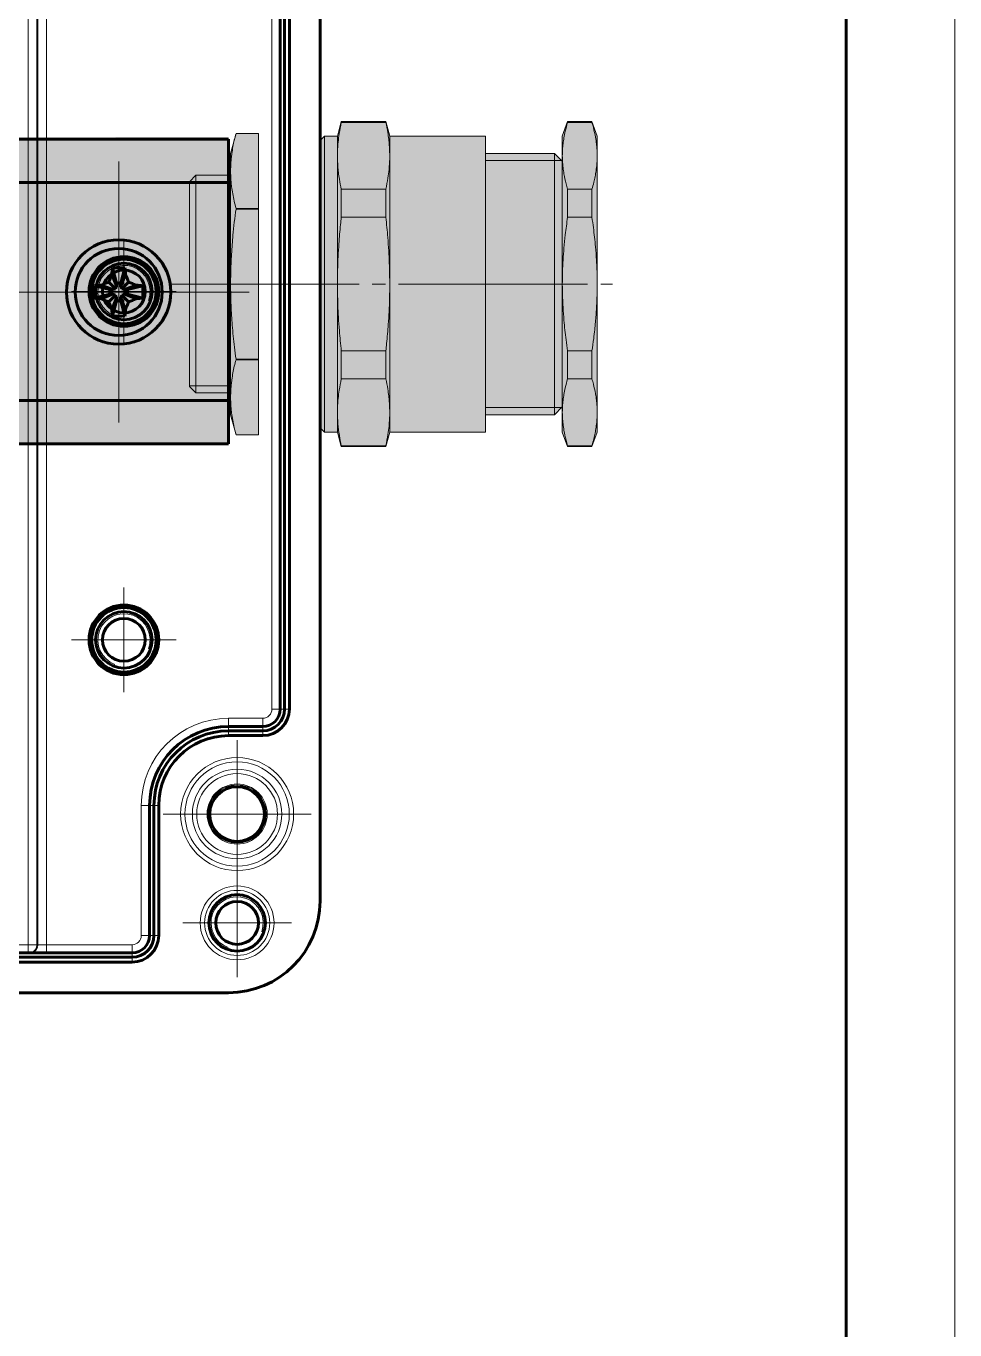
# Model space of a CAD drawing. Header units: millimetres. Extents: x -121 to 299, y -106 to 191.
# Drawn here: x 256.1 to 298.7, y -5.3 to 54.6 of the extents above; entities that cross this region are included whole.
import ezdxf
from ezdxf.enums import TextEntityAlignment as Align

# ---------------------------------------------------------------- set-up
doc = ezdxf.new("R2010")
doc.units = ezdxf.units.MM
for name, pattern in [('K5LT_AXLED', [26.227272, 21.727272, -1.5, 1.5, -1.5]), ('K5LT_BASIC', [0]), ('K5LT_THIN', [0])]:
    doc.linetypes.add(name, pattern=pattern)
for name, color, linetype in [('BORDER_TEXT', 7, 'Continuous'), ('TEXT', 4, 'Continuous'), ('TEXT_TRANSLATION_EN', 51, 'Continuous'), ('TITLE_TEXT', 7, 'Continuous'), ('Системный слой', 7, 'Continuous')]:
    doc.layers.add(name, color=color, linetype=linetype)
doc.styles.add('EUR_STD', font='ARIALN.TTF')
doc.styles.get("Standard").update_dxf_attribs({"font": 'arial.ttf'})

# ---------------------------------------------------------------- blocks, each defined once
blk = doc.blocks.new('VP.161610_withoutcapside')
at = {"layer": 'Системный слой', "color": 7, "linetype": 'K5LT_THIN', "lineweight": 18}
for p, q in [((47, 75), (47, -75)), ((48, 75), (48, -75)), ((48.13, 75), (48.13, -75)), ((49.13, 75), (49.13, -75)), ((75, 47.95), (75, -47.95)), ((76.95, -47.95), (76.95, 47.95)), ((73.95, -49), (70, -49)), ((70, -49.95), (70, -49)), ((73.95, -49.95), (73.95, -49)), ((75.95, -47.95), (75, -47.95)), ((75.95, -47.95), (76.45, -47.95)), ((76.95, -47.95), (76.45, -47.95)), ((77, -47.95), (76.95, -47.95)), ((70, -49.95), (70, -50.45)), ((70, -50.95), (70, -50.45)), ((73.95, -49.95), (73.95, -50.45)), ((73.95, -50.95), (73.95, -50.45)), ((70, -51), (70, -50.95)), ((70, -50.95), (73.95, -50.95)), ((73.95, -51), (73.95, -50.95)), ((60, -59), (60, -73.95)), ((60.95, -59), (60, -59)), ((60.95, -59), (61.45, -59)), ((61.95, -59), (61.45, -59)), ((62, -59), (61.95, -59)), ((61.95, -73.95), (61.95, -59)), ((60.95, -73.95), (60, -73.95)), ((60.95, -73.95), (61.45, -73.95)), ((61.95, -73.95), (61.45, -73.95)), ((62, -73.95), (61.95, -73.95)), ((-47, -75), (47, -75)), ((48, -75), (47, -75)), ((47, -75.95), (47, -75)), ((48.13, -75), (48, -75)), ((49.13, -75), (48.13, -75)), ((58.95, -75), (49.13, -75)), ((49.13, -75.95), (49.13, -75)), ((58.95, -75.95), (58.95, -75)), ((58.95, -75.95), (58.95, -76.45)), ((-58.95, -76.95), (58.95, -76.95)), ((58.95, -76.95), (58.95, -76.45)), ((58.95, -77), (58.95, -76.95))]:
    blk.add_line(p, q, dxfattribs=at)
at = {"layer": 'Системный слой', "color": 150, "linetype": 'K5LT_BASIC', "lineweight": 60, "true_color": 0x0080ff}
for p, q in [((80.52, 70), (80.52, -70)), ((75.95, 47.95), (75.95, -47.95)), ((76.45, 47.95), (76.45, -47.95)), ((77, 47.95), (77, -47.95)), ((73.95, -49.95), (70, -49.95)), ((73.95, -50.45), (70, -50.45)), ((73.95, -51), (70, -51)), ((60.95, -59), (60.95, -73.95)), ((61.45, -59), (61.45, -73.95)), ((62, -59), (62, -73.95)), ((58.95, -75.95), (-58.95, -75.95)), ((58.95, -76.45), (-58.95, -76.45)), ((58.95, -77), (-58.95, -77)), ((70, -80.52), (-70, -80.52))]:
    blk.add_line(p, q, dxfattribs=at)
at = {"layer": 'Системный слой', "color": 30, "linetype": 'K5LT_AXLED', "lineweight": 18, "true_color": 0xff8000}
for p, q in [((58, 0), (58, 6)), ((58, 0), (52, 0)), ((58, 0), (64, 0)), ((58, 0), (58, -6)), ((58, -40), (58, -34)), ((58, -40), (52, -40)), ((58, -40), (64, -40)), ((58, -40), (58, -46)), ((71, -60), (71, -51.51)), ((71, -60), (62.51, -60)), ((71, -60), (79.49, -60)), ((71, -60), (71, -68.49)), ((71, -72.5), (71, -66.26)), ((71, -72.5), (64.76, -72.5)), ((71, -72.5), (77.24, -72.5)), ((71, -72.5), (71, -78.74))]:
    blk.add_line(p, q, dxfattribs=at)
at = {"layer": 'Системный слой', "color": 150, "linetype": 'K5LT_BASIC', "lineweight": 60, "true_color": 0x0080ff}
for centre, radius in [((58, 0), 4), ((58, 0), 3.9), ((58, 0), 3.7), ((58, 0), 3.25), ((58, 0), 2.46), ((58, -40), 4), ((58, -40), 3.9), ((58, -40), 3.7), ((58, -40), 3.25), ((58, -40), 2.46), ((71, -72.5), 3.25), ((71, -72.5), 2.46)]:
    blk.add_circle(centre, radius, dxfattribs=at)
at = {"layer": 'Системный слой', "color": 7, "linetype": 'K5LT_THIN', "lineweight": 18}
for centre, radius in [((71, -60), 6.49), ((71, -60), 5.99), ((71, -60), 5.14), ((71, -60), 4.64), ((71, -60), 3.45), ((71, -60), 3.35), ((71, -72.5), 4.24), ((71, -72.5), 3.74)]:
    blk.add_circle(centre, radius, dxfattribs=at)
for centre, radius, start, end in [((58, 0), 3, 340, 250), ((58, -40), 3, 340, 250), ((70, -59), 10, 90, 180), ((73.95, -47.95), 3, 270, 0), ((73.95, -47.95), 1.05, 270, 0), ((70, -59), 8.05, 90, 180), ((71, -72.5), 3, 340, 250), ((58.95, -73.95), 3, 270, 0), ((58.95, -73.95), 1.05, 270, 0)]:
    blk.add_arc(centre, radius, start, end, dxfattribs=at)
at = {"layer": 'Системный слой', "color": 150, "linetype": 'K5LT_BASIC', "lineweight": 60, "true_color": 0x0080ff}
for centre, radius, start, end in [((73.95, -47.95), 3.05, 270, 0), ((73.95, -47.95), 2.5, 270, 0), ((73.95, -47.95), 2, 270, 0), ((70, -59), 9.05, 90, 180), ((70, -59), 8.55, 90, 180), ((70, -59), 8, 90, 180), ((71, -60), 3.14, 0, 270), ((71, -60), 3.14, 270, 0), ((70, -70), 10.52, 270, 0), ((58.95, -73.95), 3.05, 270, 0), ((58.95, -73.95), 2, 270, 0), ((58.95, -73.95), 2.5, 270, 0)]:
    blk.add_arc(centre, radius, start, end, dxfattribs=at)
at = {"layer": 'Системный слой', "color": 7, "linetype": 'K5LT_THIN', "lineweight": 18}
for centre in [(47, -75), (47.13, -75)]:
    blk.add_ellipse(centre, major_axis=(0, -1), ratio=0.999657, start_param=0.302527, end_param=1.570796, dxfattribs=at)
blk = doc.blocks.new('DIN_VP.161610')
at = {"layer": 'Системный слой', "true_color": 0xffffff}
h = blk.add_hatch(color=7, dxfattribs=at)
h.paths.add_polyline_path([(70.01, 17.74), (-69.99, 17.5), (-69.99, 12.5), (70.01, 12.74)])
h.paths.add_polyline_path([(70.01, 12.5), (-69.99, 12.5), (-69.99, -12.5), (70.01, -12.5)])
h.paths.add_polyline_path([(70.01, -12.61), (-69.99, -12.5), (-69.99, -17.5), (70.01, -17.61)])
h = blk.add_hatch(color=7, dxfattribs=at)
h.paths.add_polyline_path([(-59.45, 2.02), (-59.38, 2.76), (-57.96, 2.76), (-57.88, 2.02), (-57.55, 1.12), (-56.65, 0.78), (-55.91, 0.71), (-55.91, -0.71), (-56.65, -0.78), (-57.55, -1.12), (-57.88, -2.02), (-57.96, -2.76), (-59.38, -2.76), (-59.45, -2.02), (-59.78, -1.12), (-60.68, -0.78), (-61.43, -0.71), (-61.46, 0), (-61.43, 0.71), (-60.68, 0.78), (-59.78, 1.12)])
h.paths.add_polyline_path([(-58.67, -6), (-55.7, -5.21), (-53.51, -3.06), (-52.67, -0.1), (-53.4, 2.88), (-55.52, 5.11), (-58.46, 6), (-61.46, 5.31), (-63.72, 3.24), (-64.66, 0.31), (-64.03, -2.7), (-61.99, -5), (-59.08, -5.99)])
h.paths.add_polyline_path([(-59.02, 0.35), (-59.34, 0.26), (-59.68, 0.26), (-59.68, -0.26), (-59.34, -0.26), (-59.02, -0.35), (-58.93, -0.67), (-58.93, -1.02), (-58.41, -1.02), (-58.41, -0.67), (-58.31, -0.35), (-57.99, -0.26), (-57.65, -0.26), (-57.65, 0.26), (-57.99, 0.26), (-58.31, 0.35), (-58.41, 0.67), (-58.41, 1.02), (-58.93, 1.02), (-58.93, 0.67)])
h.paths.add_polyline_path([(-58.93, 0.67), (-59.45, 2.02), (-59.78, 1.12), (-59.02, 0.35)])
h.paths.add_polyline_path([(-58.93, 1.02), (-59.38, 2.76), (-59.45, 2.02), (-58.93, 0.67)])
h.paths.add_polyline_path([(-59.38, 2.76), (-58.93, 1.02), (-58.41, 1.02), (-57.96, 2.76)])
h.paths.add_polyline_path([(-57.96, 2.76), (-58.41, 1.02), (-58.41, 0.67), (-57.88, 2.02)])
h.paths.add_polyline_path([(-57.88, 2.02), (-58.41, 0.67), (-58.31, 0.35), (-57.55, 1.12)])
h.paths.add_polyline_path([(-57.99, 0.26), (-56.65, 0.78), (-57.55, 1.12), (-58.31, 0.35)])
h.paths.add_polyline_path([(-56.65, 0.78), (-57.99, 0.26), (-57.65, 0.26), (-55.91, 0.71)])
h.paths.add_polyline_path([(-55.91, 0.71), (-57.65, 0.26), (-57.65, -0.26), (-55.91, -0.71)])
h.paths.add_polyline_path([(-55.91, -0.71), (-57.65, -0.26), (-57.99, -0.26), (-56.65, -0.78)])
h.paths.add_polyline_path([(-56.65, -0.78), (-57.99, -0.26), (-58.31, -0.35), (-57.55, -1.12)])
h.paths.add_polyline_path([(-57.55, -1.12), (-58.31, -0.35), (-58.41, -0.67), (-57.88, -2.02)])
h.paths.add_polyline_path([(-57.88, -2.02), (-58.41, -0.67), (-58.41, -1.02), (-57.96, -2.76)])
h.paths.add_polyline_path([(-57.96, -2.76), (-58.41, -1.02), (-58.93, -1.02), (-59.38, -2.76)])
h.paths.add_polyline_path([(-58.93, -0.67), (-59.45, -2.02), (-59.38, -2.76), (-58.93, -1.02)])
h.paths.add_polyline_path([(-59.78, -1.12), (-59.45, -2.02), (-58.93, -0.67), (-59.02, -0.35)])
h.paths.add_polyline_path([(-59.78, -1.12), (-59.02, -0.35), (-59.34, -0.26), (-60.68, -0.78)])
h.paths.add_polyline_path([(-60.68, -0.78), (-59.34, -0.26), (-59.68, -0.26), (-61.43, -0.71)])
h.paths.add_polyline_path([(-61.43, -0.71), (-59.68, -0.26), (-59.68, 0.26), (-61.43, 0.71), (-61.46, 0)])
h.paths.add_polyline_path([(-61.43, 0.71), (-59.68, 0.26), (-59.34, 0.26), (-60.68, 0.78)])
h.paths.add_polyline_path([(-60.68, 0.78), (-59.34, 0.26), (-59.02, 0.35), (-59.78, 1.12)])
h = blk.add_hatch(color=7, dxfattribs=at)
h.paths.add_polyline_path([(56.62, 1.96), (56.69, 2.7), (58.11, 2.7), (58.18, 1.96), (58.51, 1.06), (59.42, 0.73), (60.16, 0.65), (60.16, -0.77), (59.42, -0.84), (58.51, -1.17), (58.18, -2.07), (58.11, -2.81), (56.69, -2.81), (56.62, -2.07), (56.28, -1.17), (55.38, -0.84), (54.64, -0.77), (54.61, -0.06), (54.64, 0.65), (55.38, 0.73), (56.28, 1.06)])
h.paths.add_polyline_path([(57.4, -6.06), (60.37, -5.27), (62.56, -3.12), (63.4, -0.16), (62.66, 2.82), (60.55, 5.05), (57.61, 5.94), (54.61, 5.26), (52.35, 3.18), (51.41, 0.25), (52.04, -2.75), (54.08, -5.05), (56.99, -6.04)])
h.paths.add_polyline_path([(57.05, 0.3), (56.72, 0.21), (56.38, 0.21), (56.38, -0.32), (56.72, -0.32), (57.05, -0.41), (57.14, -0.73), (57.14, -1.07), (57.66, -1.07), (57.66, -0.73), (57.75, -0.41), (58.07, -0.32), (58.42, -0.32), (58.42, 0.21), (58.07, 0.21), (57.75, 0.3), (57.66, 0.62), (57.66, 0.96), (57.14, 0.96), (57.14, 0.62)])
h.paths.add_polyline_path([(57.14, 0.62), (56.62, 1.96), (56.28, 1.06), (57.05, 0.3)])
h.paths.add_polyline_path([(57.14, 0.96), (56.69, 2.7), (56.62, 1.96), (57.14, 0.62)])
h.paths.add_polyline_path([(56.69, 2.7), (57.14, 0.96), (57.66, 0.96), (58.11, 2.7)])
h.paths.add_polyline_path([(58.11, 2.7), (57.66, 0.96), (57.66, 0.62), (58.18, 1.96)])
h.paths.add_polyline_path([(58.18, 1.96), (57.66, 0.62), (57.75, 0.3), (58.51, 1.06)])
h.paths.add_polyline_path([(58.07, 0.21), (59.42, 0.73), (58.51, 1.06), (57.75, 0.3)])
h.paths.add_polyline_path([(59.42, 0.73), (58.07, 0.21), (58.42, 0.21), (60.16, 0.65)])
h.paths.add_polyline_path([(60.16, 0.65), (58.42, 0.21), (58.42, -0.32), (60.16, -0.77)])
h.paths.add_polyline_path([(60.16, -0.77), (58.42, -0.32), (58.07, -0.32), (59.42, -0.84)])
h.paths.add_polyline_path([(59.42, -0.84), (58.07, -0.32), (57.75, -0.41), (58.51, -1.17)])
h.paths.add_polyline_path([(58.51, -1.17), (57.75, -0.41), (57.66, -0.73), (58.18, -2.07)])
h.paths.add_polyline_path([(58.18, -2.07), (57.66, -0.73), (57.66, -1.07), (58.11, -2.81)])
h.paths.add_polyline_path([(58.11, -2.81), (57.66, -1.07), (57.14, -1.07), (56.69, -2.81)])
h.paths.add_polyline_path([(57.14, -0.73), (56.62, -2.07), (56.69, -2.81), (57.14, -1.07)])
h.paths.add_polyline_path([(56.28, -1.17), (56.62, -2.07), (57.14, -0.73), (57.05, -0.41)])
h.paths.add_polyline_path([(56.28, -1.17), (57.05, -0.41), (56.72, -0.32), (55.38, -0.84)])
h.paths.add_polyline_path([(55.38, -0.84), (56.72, -0.32), (56.38, -0.32), (54.64, -0.77)])
h.paths.add_polyline_path([(54.64, -0.77), (56.38, -0.32), (56.38, 0.21), (54.64, 0.65), (54.61, -0.06)])
h.paths.add_polyline_path([(54.64, 0.65), (56.38, 0.21), (56.72, 0.21), (55.38, 0.73)])
h.paths.add_polyline_path([(55.38, 0.73), (56.72, 0.21), (57.05, 0.3), (56.28, 1.06)])
at = {"layer": 'Системный слой', "color": 150, "linetype": 'K5LT_BASIC', "lineweight": 60, "true_color": 0x0080ff}
for p, q in [((-70, 17.5), (-70, -17.5)), ((70, 17.5), (-70, 17.5)), ((70, 17.5), (70, -17.5)), ((30, 12.5), (-70, 12.5)), ((70, 12.5), (-70, 12.5)), ((-59.45, 2.02), (-58.93, 0.67)), ((-59.38, 2.76), (-58.93, 1.02)), ((-57.96, 2.76), (-58.41, 1.02)), ((-57.88, 2.02), (-58.41, 0.67)), ((56.62, 1.96), (57.14, 0.62)), ((56.69, 2.7), (57.14, 0.96)), ((58.11, 2.7), (57.66, 0.96)), ((58.18, 1.96), (57.66, 0.62)), ((-61.43, 0.71), (-59.68, 0.26)), ((-60.68, 0.78), (-59.34, 0.26)), ((-59.78, 1.12), (-59.02, 0.35)), ((-59.68, 0.26), (-59.68, -0.26)), ((-59.34, 0.26), (-59.68, 0.26)), ((-59.02, 0.35), (-59.34, 0.26)), ((-58.93, 0.67), (-59.02, 0.35)), ((-58.41, 1.02), (-58.93, 1.02)), ((-58.93, 1.02), (-58.93, 0.67)), ((-58.41, 0.67), (-58.41, 1.02)), ((-58.31, 0.35), (-58.41, 0.67)), ((-57.55, 1.12), (-58.31, 0.35)), ((-57.99, 0.26), (-58.31, 0.35)), ((-56.65, 0.78), (-57.99, 0.26)), ((-57.65, 0.26), (-57.99, 0.26)), ((-55.91, 0.71), (-57.65, 0.26)), ((-57.65, -0.26), (-57.65, 0.26)), ((54.64, 0.65), (56.38, 0.21)), ((55.38, 0.73), (56.72, 0.21)), ((56.28, 1.06), (57.05, 0.3)), ((56.38, 0.21), (56.38, -0.32)), ((56.72, 0.21), (56.38, 0.21)), ((57.05, 0.3), (56.72, 0.21)), ((57.14, 0.62), (57.05, 0.3)), ((57.66, 0.96), (57.14, 0.96)), ((57.14, 0.96), (57.14, 0.62)), ((57.66, 0.62), (57.66, 0.96)), ((57.75, 0.3), (57.66, 0.62)), ((58.51, 1.06), (57.75, 0.3)), ((58.07, 0.21), (57.75, 0.3)), ((59.42, 0.73), (58.07, 0.21)), ((58.42, 0.21), (58.07, 0.21)), ((60.16, 0.65), (58.42, 0.21)), ((58.42, -0.32), (58.42, 0.21)), ((-61.43, -0.71), (-59.68, -0.26)), ((-60.68, -0.78), (-59.34, -0.26)), ((-59.78, -1.12), (-59.02, -0.35)), ((-59.68, -0.26), (-59.34, -0.26)), ((-59.45, -2.02), (-58.93, -0.67)), ((-59.38, -2.76), (-58.93, -1.02)), ((-59.34, -0.26), (-59.02, -0.35)), ((-59.02, -0.35), (-58.93, -0.67)), ((-58.93, -0.67), (-58.93, -1.02)), ((-58.93, -1.02), (-58.41, -1.02)), ((-58.41, -0.67), (-58.31, -0.35)), ((-58.41, -1.02), (-58.41, -0.67)), ((-57.88, -2.02), (-58.41, -0.67)), ((-57.96, -2.76), (-58.41, -1.02)), ((-58.31, -0.35), (-57.99, -0.26)), ((-57.55, -1.12), (-58.31, -0.35)), ((-57.99, -0.26), (-57.65, -0.26)), ((-56.65, -0.78), (-57.99, -0.26)), ((-55.91, -0.71), (-57.65, -0.26)), ((54.64, -0.77), (56.38, -0.32)), ((55.38, -0.84), (56.72, -0.32)), ((56.28, -1.17), (57.05, -0.41)), ((56.38, -0.32), (56.72, -0.32)), ((56.62, -2.07), (57.14, -0.73)), ((56.69, -2.81), (57.14, -1.07)), ((56.72, -0.32), (57.05, -0.41)), ((57.05, -0.41), (57.14, -0.73)), ((57.14, -0.73), (57.14, -1.07)), ((57.14, -1.07), (57.66, -1.07)), ((57.66, -0.73), (57.75, -0.41)), ((57.66, -1.07), (57.66, -0.73)), ((58.18, -2.07), (57.66, -0.73)), ((58.11, -2.81), (57.66, -1.07)), ((57.75, -0.41), (58.07, -0.32)), ((58.51, -1.17), (57.75, -0.41)), ((58.07, -0.32), (58.42, -0.32)), ((59.42, -0.84), (58.07, -0.32)), ((60.16, -0.77), (58.42, -0.32)), ((30, -12.5), (-70, -12.5)), ((70, -12.5), (-70, -12.5)), ((30, -17.5), (-70, -17.5)), ((70, -17.5), (-70, -17.5))]:
    blk.add_line(p, q, dxfattribs=at)
at = {"layer": 'Системный слой', "color": 30, "linetype": 'K5LT_AXLED', "lineweight": 18, "true_color": 0xff8000}
for p, q in [((-58.67, 0), (-58.67, 15)), ((57.4, -0.06), (57.4, 14.94)), ((-58.67, 0), (-73.67, 0)), ((-58.67, 0), (-43.67, 0)), ((-58.67, 0), (-58.67, -15)), ((57.4, -0.06), (42.4, -0.06)), ((57.4, -0.06), (72.4, -0.06)), ((57.4, -0.06), (57.4, -15.06))]:
    blk.add_line(p, q, dxfattribs=at)
at = {"layer": 'Системный слой', "color": 150, "linetype": 'K5LT_BASIC', "lineweight": 60, "true_color": 0x0080ff}
for centre, radius in [((-58.67, 0), 6), ((-58.67, 0), 5), ((57.4, -0.06), 6), ((57.4, -0.06), 5)]:
    blk.add_circle(centre, radius, dxfattribs=at)
for centre, major_axis, ratio, start_param, end_param in [((-58.47, -0.06), (-1.43, -5.04), 0.306406, 4.376237, 4.564959), ((-58.53, 0), (0, -5.24), 0.190027, 4.157813, 4.31707), ((-58.67, -0.34), (-5.22, 0), 0.599811, 4.575584, 4.849194), ((-58.8, 0), (0, 5.24), 0.190027, -1.175477, -1.01622), ((-58.87, -0.06), (-1.43, 5.04), 0.306406, -1.423366, -1.234644), ((57.6, -0.11), (-1.43, -5.04), 0.306406, 4.376237, 4.564959), ((57.53, -0.06), (0, -5.24), 0.190027, 4.157813, 4.31707), ((57.4, -0.4), (-5.22, 0), 0.599811, 4.575584, 4.849194), ((57.27, -0.06), (0, 5.24), 0.190027, -1.175477, -1.01622), ((57.2, -0.11), (-1.43, 5.04), 0.306406, -1.423366, -1.234644), ((-58.32, 0), (0, -5.22), 0.599811, 4.575584, 4.712389), ((-58.32, 0), (0, -5.22), 0.599811, 4.712389, 4.849194), ((-58.67, -0.13), (-5.24, 0), 0.190027, -1.175477, -1.01622), ((-58.61, -0.2), (-5.04, -1.43), 0.306406, -1.423366, -1.234644), ((-58.73, -0.2), (-5.04, 1.43), 0.306406, 4.376237, 4.564959), ((-58.67, -0.13), (-5.24, 0), 0.190027, 4.157813, 4.31707), ((-59.01, 0), (0, 5.22), 0.599811, 4.575584, 4.849194), ((57.74, -0.06), (0, -5.22), 0.599811, 4.575584, 4.712389), ((57.4, -0.19), (-5.24, 0), 0.190027, -1.175477, -1.01622), ((57.46, -0.26), (-5.04, -1.43), 0.306406, -1.423366, -1.234644), ((57.34, -0.26), (-5.04, 1.43), 0.306406, 4.376237, 4.564959), ((57.4, -0.19), (-5.24, 0), 0.190027, 4.157813, 4.31707), ((57.05, -0.06), (0, 5.22), 0.599811, 4.575584, 4.849194), ((-58.67, 0.13), (5.24, 0), 0.190027, 4.157813, 4.31707), ((-58.61, 0.2), (5.04, -1.43), 0.306406, 4.376237, 4.564959), ((-58.47, 0.06), (1.43, -5.04), 0.306406, -1.423366, -1.234644), ((-58.87, 0.06), (1.43, 5.04), 0.306406, 4.376237, 4.564959), ((-58.73, 0.2), (5.04, 1.43), 0.306406, -1.423366, -1.234644), ((-58.67, 0.13), (5.24, 0), 0.190027, -1.175477, -1.01622), ((57.74, -0.06), (0, -5.22), 0.599811, 4.712389, 4.849194), ((57.4, 0.08), (5.24, 0), 0.190027, 4.157813, 4.31707), ((57.46, 0.14), (5.04, -1.43), 0.306406, 4.376237, 4.564959), ((57.6, 0), (1.43, -5.04), 0.306406, -1.423366, -1.234644), ((57.2, 0), (1.43, 5.04), 0.306406, 4.376237, 4.564959), ((57.34, 0.14), (5.04, 1.43), 0.306406, -1.423366, -1.234644), ((57.4, 0.08), (5.24, 0), 0.190027, -1.175477, -1.01622), ((-58.53, 0), (0, -5.24), 0.190027, -1.175477, -1.01622), ((-58.67, 0.34), (5.22, 0), 0.599811, 4.575584, 4.849194), ((-58.8, 0), (0, 5.24), 0.190027, 4.157813, 4.31707), ((57.53, -0.06), (0, -5.24), 0.190027, -1.175477, -1.01622), ((57.4, 0.29), (5.22, 0), 0.599811, 4.575584, 4.849194), ((57.27, -0.06), (0, 5.24), 0.190027, 4.157813, 4.31707)]:
    blk.add_ellipse(centre, major_axis=major_axis, ratio=ratio, start_param=start_param, end_param=end_param, dxfattribs=at)
blk = doc.blocks.new('VZ-N25_withcap')
at = {"true_color": 0xffffff}
for points in [[(17.3, 9.65), (15, 10.27), (12.5, 10.27), (12.5, 14.25), (11.75, 15), (-11.75, 15), (-12.5, 14.25), (-12.5, 10.26), (-15, 10.27), (-17.3, 9.65), (-17.3, 7.07), (17.3, 7.07)], [(17, -19), (17, -8), (18.65, -7.56), (18.65, -2.44), (17, -2), (17, -0.5), (16.5, 0), (-16.5, 0), (-17, -0.5), (-17, -2), (-18.65, -2.44), (-18.65, -7.56), (-17, -8), (-17, -19), (-15, -19), (-15, -26.93), (-14.1, -27.83), (-17, -27.83), (-18.65, -28.43), (-18.65, -31.23), (-17, -31.83), (17, -31.83), (18.65, -31.23), (18.65, -28.43), (17, -27.83), (14.1, -27.83), (15, -26.93), (15, -19)]]:
    blk.add_hatch(color=7, dxfattribs=at).paths.add_polyline_path(points)
at = {"color": 30, "linetype": 'K5LT_AXLED', "lineweight": 0, "true_color": 0xff8000}
blk.add_line((0, 17.23), (0, -33.6), dxfattribs=at)
at = {"color": 150, "linetype": 'K5LT_BASIC', "lineweight": 0, "true_color": 0x0080ff}
for p, q in [((-12.5, 14.25), (-11.75, 15)), ((11.75, 15), (-11.75, 15)), ((12.5, 14.25), (11.75, 15)), ((12.5, 14.25), (-12.5, 14.25)), ((-12.5, 10.26), (-12.5, 14.25)), ((12.5, 10.26), (12.5, 14.25)), ((-17.3, 9.65), (-15, 10.27)), ((-17.3, 7.07), (-17.3, 9.65)), ((-17.3, 7.07), (-17.3, 9.65)), ((-15, 10.27), (-12.99, 10.27)), ((-12.99, 10.27), (0, 10.27)), ((-8.68, 7.07), (-8.68, 9.65)), ((-8.68, 9.65), (-8.62, 9.65)), ((-8.62, 7.07), (-8.62, 9.65)), ((0, 10.27), (12.99, 10.27)), ((8.62, 7.07), (8.62, 9.65)), ((8.62, 9.65), (8.68, 9.65)), ((8.68, 7.07), (8.68, 9.65)), ((12.99, 10.27), (15, 10.27)), ((17.3, 9.65), (15, 10.27)), ((17.3, 7.07), (17.3, 9.65)), ((17.3, 7.07), (17.3, 9.65)), ((-17.3, 7.07), (-8.68, 7.07)), ((-17.3, 7.07), (-17.3, 7.07)), ((-8.68, 7.07), (-8.62, 7.07)), ((-8.62, 7.07), (8.62, 7.07)), ((8.62, 7.07), (8.68, 7.07)), ((8.68, 7.07), (17.3, 7.07)), ((17.3, 7.07), (17.3, 7.07)), ((-17, -0.5), (-16.5, 0)), ((-16.5, 0), (0, 0)), ((0, 0), (16.5, 0)), ((17, -0.5), (16.5, 0)), ((-17, -0.5), (-17, -2)), ((-17, -0.5), (0, -0.5)), ((0, -0.5), (17, -0.5)), ((17, -0.5), (17, -2)), ((-18.65, -2.44), (-17, -2)), ((-18.65, -7.56), (-18.65, -2.44)), ((-18.56, -2.44), (-18.65, -2.44)), ((-18.56, -7.56), (-18.56, -2.44)), ((-14.72, -2), (-17, -2)), ((0, -2), (-14.72, -2)), ((-10.89, -7.56), (-10.89, -2.44)), ((-7.67, -2.44), (-10.89, -2.44)), ((-7.67, -7.56), (-7.67, -2.44)), ((14.72, -2), (0, -2)), ((10.89, -2.44), (7.67, -2.44)), ((7.67, -7.56), (7.67, -2.44)), ((10.89, -7.56), (10.89, -2.44)), ((17, -2), (14.72, -2)), ((18.65, -2.44), (17, -2)), ((18.65, -2.44), (18.56, -2.44)), ((18.56, -7.56), (18.56, -2.44)), ((18.65, -7.56), (18.65, -2.44)), ((-18.65, -7.56), (-17, -8)), ((-18.65, -7.56), (-18.56, -7.56)), ((-17, -8), (-17, -19)), ((-17, -8), (-14.72, -8)), ((-14.72, -8), (0, -8)), ((-10.89, -7.56), (-7.67, -7.56)), ((0, -8), (14.72, -8)), ((7.67, -7.56), (10.89, -7.56)), ((14.72, -8), (17, -8)), ((18.65, -7.56), (17, -8)), ((17, -8), (17, -19)), ((18.56, -7.56), (18.65, -7.56)), ((-17, -19), (17, -19)), ((-15, -26.93), (-15, -19)), ((15, -26.93), (15, -19)), ((-14.1, -27.82), (-15, -26.93)), ((-15, -26.93), (0, -26.93)), ((0, -26.93), (15, -26.93)), ((14.1, -27.82), (15, -26.93)), ((-18.65, -28.43), (-17, -27.82)), ((-18.65, -28.43), (-18.65, -31.22)), ((-18.65, -28.43), (-18.56, -28.43)), ((-18.56, -28.43), (-18.56, -31.22)), ((-17, -27.82), (-14.72, -27.82)), ((-14.72, -27.82), (0, -27.82)), ((-10.89, -28.43), (-10.89, -31.22)), ((-10.89, -28.43), (-7.67, -28.43)), ((-7.67, -28.43), (-7.67, -31.22)), ((0, -27.82), (14.72, -27.82)), ((7.67, -28.43), (7.67, -31.22)), ((7.67, -28.43), (10.89, -28.43)), ((10.89, -28.43), (10.89, -31.22)), ((14.72, -27.82), (17, -27.82)), ((18.65, -28.43), (17, -27.82)), ((18.56, -28.43), (18.56, -31.22)), ((18.56, -28.43), (18.65, -28.43)), ((18.65, -28.43), (18.65, -31.22)), ((-18.56, -31.22), (-18.65, -31.22)), ((-18.65, -31.22), (-17, -31.83)), ((-7.67, -31.22), (-10.89, -31.22)), ((10.89, -31.22), (7.67, -31.22)), ((18.65, -31.22), (17, -31.83)), ((18.65, -31.22), (18.56, -31.22)), ((-14.72, -31.83), (-17, -31.83)), ((0, -31.83), (-14.72, -31.83)), ((14.72, -31.83), (0, -31.83)), ((17, -31.83), (14.72, -31.83))]:
    blk.add_line(p, q, dxfattribs=at)
at = {"color": 7, "linetype": 'K5LT_THIN', "lineweight": 0}
for p, q in [((-11.69, 15), (-11.69, 14.25)), ((11.69, 15), (11.69, 14.25)), ((-11.69, 10.21), (-11.69, 14.25)), ((11.69, 10.21), (11.69, 14.25)), ((-14.19, -26.93), (-14.19, -19)), ((14.19, -26.93), (14.19, -19)), ((-14.19, -27.74), (-14.19, -26.93)), ((14.19, -27.74), (14.19, -26.93))]:
    blk.add_line(p, q, dxfattribs=at)
at = {"color": 150, "linetype": 'K5LT_BASIC', "lineweight": 0, "true_color": 0x0080ff}
for points, knots in [([(-12.99, 10.27), (-13.19, 10.27), (-13.6, 10.26), (-14.2, 10.22), (-14.87, 10.15), (-15.9, 9.99), (-16.74, 9.8), (-17.3, 9.65)], [0, 0, 0, 0, 1.13163, 2.252954, 3.337803, 4.860747, 8, 8, 8, 8]), ([(-8.68, 9.65), (-9.18, 9.79), (-9.95, 9.97), (-10.91, 10.12), (-11.56, 10.2), (-12.22, 10.25), (-12.7, 10.27), (-12.99, 10.27)], [0, 0, 0, 0, 2.809993, 4.302711, 5.335005, 6.39802, 8, 8, 8, 8]), ([(0, 10.27), (-0.41, 10.27), (-1.22, 10.26), (-2.42, 10.22), (-3.59, 10.16), (-5.19, 10.05), (-6.86, 9.88), (-8.16, 9.72), (-8.62, 9.65)], [0, 0, 0, 0, 1.273084, 2.534573, 3.755028, 4.907841, 7.550421, 9, 9, 9, 9]), ([(8.62, 9.65), (7.61, 9.79), (6.25, 9.95), (4.53, 10.09), (3.43, 10.17), (2.3, 10.23), (1.16, 10.26), (0.39, 10.27), (0, 10.27)], [0, 0, 0, 0, 3.161242, 4.27476, 5.416602, 6.598477, 7.800063, 9, 9, 9, 9]), ([(12.99, 10.27), (12.79, 10.27), (12.38, 10.26), (11.78, 10.22), (11.11, 10.15), (10.08, 9.99), (9.24, 9.8), (8.68, 9.65)], [0, 0, 0, 0, 1.13163, 2.252954, 3.337803, 4.860747, 8, 8, 8, 8]), ([(17.3, 9.65), (16.8, 9.79), (16.03, 9.97), (15.07, 10.12), (14.43, 10.2), (13.76, 10.25), (13.28, 10.27), (12.99, 10.27)], [0, 0, 0, 0, 2.809993, 4.302711, 5.335005, 6.39802, 8, 8, 8, 8]), ([(-18.56, -2.44), (-18.17, -2.36), (-17.53, -2.23), (-16.66, -2.11), (-15.94, -2.04), (-15.3, -2.01), (-14.9, -2), (-14.72, -2)], [0, 0, 0, 0, 2.419879, 4.039963, 5.44907, 6.903989, 8, 8, 8, 8]), ([(-14.72, -2), (-14.46, -2), (-13.93, -2.01), (-13.08, -2.08), (-12.07, -2.21), (-11.32, -2.35), (-10.89, -2.44)], [0, 0, 0, 0, 1.44825, 2.877362, 4.644411, 7, 7, 7, 7]), ([(-7.67, -2.44), (-6.9, -2.36), (-5.61, -2.23), (-3.87, -2.11), (-2.43, -2.04), (-1.16, -2.01), (-0.35, -2), (0, -2)], [0, 0, 0, 0, 2.419879, 4.039963, 5.44907, 6.903989, 8, 8, 8, 8]), ([(0, -2), (0.53, -2), (1.58, -2.01), (3.13, -2.07), (4.87, -2.18), (6.38, -2.3), (7.39, -2.41), (7.67, -2.44)], [0, 0, 0, 0, 1.655143, 3.288413, 4.825597, 7.115345, 8, 8, 8, 8]), ([(10.89, -2.44), (11.27, -2.36), (11.92, -2.23), (12.79, -2.11), (13.51, -2.04), (14.14, -2.01), (14.55, -2), (14.72, -2)], [0, 0, 0, 0, 2.41988, 4.039965, 5.449071, 6.903989, 8, 8, 8, 8]), ([(14.72, -2), (14.99, -2), (15.51, -2.01), (16.36, -2.08), (17.38, -2.21), (18.13, -2.35), (18.56, -2.44)], [0, 0, 0, 0, 1.448248, 2.877358, 4.644409, 7, 7, 7, 7]), ([(-14.72, -8), (-14.99, -8), (-15.51, -7.99), (-16.36, -7.92), (-17.38, -7.79), (-18.13, -7.65), (-18.56, -7.56)], [0, 0, 0, 0, 1.44825, 2.877362, 4.644411, 7, 7, 7, 7]), ([(-10.89, -7.56), (-11.27, -7.64), (-11.92, -7.77), (-12.79, -7.89), (-13.51, -7.96), (-14.14, -7.99), (-14.55, -8), (-14.72, -8)], [0, 0, 0, 0, 2.419879, 4.039963, 5.44907, 6.903989, 8, 8, 8, 8]), ([(0, -8), (-0.53, -8), (-1.58, -7.99), (-3.13, -7.93), (-4.87, -7.82), (-6.38, -7.7), (-7.39, -7.59), (-7.67, -7.56)], [0, 0, 0, 0, 1.655143, 3.288413, 4.825597, 7.115345, 8, 8, 8, 8]), ([(7.67, -7.56), (6.9, -7.64), (5.61, -7.77), (3.87, -7.89), (2.43, -7.96), (1.16, -7.99), (0.35, -8), (0, -8)], [0, 0, 0, 0, 2.419879, 4.039963, 5.44907, 6.903989, 8, 8, 8, 8]), ([(14.72, -8), (14.46, -8), (13.93, -7.99), (13.08, -7.92), (12.07, -7.79), (11.32, -7.65), (10.89, -7.56)], [0, 0, 0, 0, 1.448248, 2.877358, 4.644409, 7, 7, 7, 7]), ([(18.56, -7.56), (18.17, -7.64), (17.53, -7.77), (16.66, -7.89), (15.94, -7.96), (15.3, -7.99), (14.9, -8), (14.72, -8)], [0, 0, 0, 0, 2.41988, 4.039965, 5.449071, 6.903989, 8, 8, 8, 8]), ([(-14.72, -27.82), (-14.99, -27.82), (-15.43, -27.84), (-16.12, -27.9), (-16.93, -28.02), (-17.76, -28.2), (-18.35, -28.36), (-18.56, -28.43)], [0, 0, 0, 0, 1.64951, 2.746923, 4.320506, 6.673858, 8, 8, 8, 8]), ([(-10.89, -28.43), (-11.22, -28.33), (-11.81, -28.17), (-12.63, -28), (-13.34, -27.9), (-14.03, -27.84), (-14.49, -27.82), (-14.72, -27.82)], [0, 0, 0, 0, 2.117323, 3.707547, 5.095921, 6.54191, 8, 8, 8, 8]), ([(0, -27.82), (-0.53, -27.82), (-1.41, -27.84), (-2.8, -27.9), (-4.41, -28.02), (-6.08, -28.2), (-7.25, -28.36), (-7.67, -28.43)], [0, 0, 0, 0, 1.649514, 2.746927, 4.320509, 6.673859, 8, 8, 8, 8]), ([(7.67, -28.43), (7, -28.33), (5.82, -28.17), (4.19, -28), (2.77, -27.9), (1.39, -27.84), (0.46, -27.82), (0, -27.82)], [0, 0, 0, 0, 2.117321, 3.707544, 5.09592, 6.54191, 8, 8, 8, 8]), ([(14.72, -27.82), (14.46, -27.82), (14.02, -27.84), (13.32, -27.9), (12.52, -28.02), (11.68, -28.2), (11.1, -28.36), (10.89, -28.43)], [0, 0, 0, 0, 1.649514, 2.746927, 4.320509, 6.673859, 8, 8, 8, 8]), ([(18.56, -28.43), (18.22, -28.33), (17.63, -28.17), (16.82, -28), (16.11, -27.9), (15.42, -27.84), (14.95, -27.82), (14.72, -27.82)], [0, 0, 0, 0, 2.117321, 3.707544, 5.09592, 6.54191, 8, 8, 8, 8]), ([(-18.56, -31.22), (-18.29, -31.3), (-17.81, -31.44), (-17.11, -31.59), (-16.41, -31.71), (-15.73, -31.79), (-15.15, -31.82), (-14.83, -31.83), (-14.72, -31.83)], [0, 0, 0, 0, 1.884561, 3.420348, 4.961014, 6.736057, 8.238726, 9, 9, 9, 9]), ([(-14.72, -31.83), (-14.44, -31.83), (-13.98, -31.81), (-13.27, -31.74), (-12.47, -31.62), (-11.65, -31.44), (-11.09, -31.28), (-10.89, -31.22)], [0, 0, 0, 0, 1.734922, 2.863683, 4.439349, 6.756734, 8, 8, 8, 8]), ([(-7.67, -31.22), (-7.2, -31.29), (-6.39, -31.41), (-5.42, -31.52), (-4.39, -31.63), (-3.39, -31.71), (-2.13, -31.78), (-1.07, -31.82), (-0.32, -31.83), (0, -31.83)], [0, 0, 0, 0, 1.85142, 3.182291, 3.800386, 5.890689, 7.077018, 8.732476, 10, 10, 10, 10]), ([(0, -31.83), (0.56, -31.83), (1.48, -31.81), (2.9, -31.74), (4.51, -31.62), (6.14, -31.44), (7.27, -31.28), (7.67, -31.22)], [0, 0, 0, 0, 1.734922, 2.863683, 4.439349, 6.756734, 8, 8, 8, 8]), ([(10.89, -31.22), (11.15, -31.3), (11.64, -31.44), (12.34, -31.59), (13.03, -31.71), (13.72, -31.79), (14.29, -31.82), (14.61, -31.83), (14.72, -31.83)], [0, 0, 0, 0, 1.884561, 3.420348, 4.961014, 6.736057, 8.238726, 9, 9, 9, 9]), ([(14.72, -31.83), (15, -31.83), (15.46, -31.81), (16.17, -31.74), (16.98, -31.62), (17.79, -31.44), (18.36, -31.28), (18.56, -31.22)], [0, 0, 0, 0, 1.734922, 2.863683, 4.439349, 6.756734, 8, 8, 8, 8])]:
    blk.add_open_spline(points, degree=3, knots=knots, dxfattribs=at)
blk = doc.blocks.new('Border_A3')
at = {"color": 7, "linetype": 'K5LT_THIN', "lineweight": 18}
blk.add_line((400, 292), (400, -5), dxfattribs=at)
at = {"color": 7, "linetype": 'K5LT_BASIC', "lineweight": 60}
blk.add_line((395, 287), (395, 0), dxfattribs=at)
at = {"layer": 'BORDER_TEXT', "color": 7, "style": 'EUR_STD'}
for tag, height, p in [('RUTITLE', 4, (335, 47.5)), ('PROJECT_TITLE_2', 4, (313.541, 26.703)), ('PROJECT_TITLE_3', 4, (313.541, 19.469)), ('RUSHEET', 2.5, (363.586, 17.193)), ('RUSHTS', 2.5, (391.728, 17.231)), ('COMPANY', 4, (310, 7.5))]:
    blk.add_attdef(tag, text='', height=height, dxfattribs=at).set_placement(p, align=Align.MIDDLE_CENTER)
blk.add_attdef('PROJECT_TITLE_1', text='', height=4, dxfattribs=at).set_placement((313.307, 35.195), align=Align.TOP_CENTER)
at = {"layer": 'TEXT', "color": 7, "lineweight": 5, "style": 'EUR_STD'}
for tag, p in [('RUDES', (227.5, 27.5)), ('RUCHECK', (227.5, 22.5)), ('RUTCONT', (227.5, 17.5)), ('RUNCONT', (227.5, 7.5)), ('RUPEM', (227.5, 2.5))]:
    blk.add_attdef(tag, text='', height=2.5, dxfattribs=at).set_placement(p, align=Align.MIDDLE_LEFT)
for tag, p in [('RUDESDATA', (269.875, 27.338)), ('RUCHECKDATA', (269.875, 22.347)), ('RUTCONTDATA', (269.875, 17.347)), ('RUNCONTDATA', (269.875, 7.347)), ('RUPEMDATA', (269.875, 2.347))]:
    blk.add_attdef(tag, text='', height=2.3, dxfattribs=at).set_placement(p, align=Align.MIDDLE_CENTER)
at = {"layer": 'TEXT_TRANSLATION_EN', "color": 7, "style": 'EUR_STD'}
blk.add_attdef('SCALE', text='', height=4, dxfattribs=at).set_placement((386, 27.5), align=Align.MIDDLE_CENTER)
at = {"layer": 'TITLE_TEXT', "color": 7, "lineweight": 30}
blk.add_attdef('RUTITLE_TOP', text='', height=4, rotation=180, dxfattribs=at).set_placement((67.758, 279.434), align=Align.MIDDLE_LEFT)

msp = doc.modelspace()

# ---------------------------------------------------------------- block references
msp.add_blockref('Border_A3', (-101.269, -101.269))
at = {"xscale": 0.4, "yscale": 0.4, "zscale": 0.4}
for name in ['VP.161610_withoutcapside', 'DIN_VP.161610']:
    msp.add_blockref(name, (237.361, 42.396), dxfattribs=at)
at = {"xscale": 0.4, "yscale": 0.4, "zscale": 0.4, "rotation": 90}
msp.add_blockref('VZ-N25_withcap', (269.57, 42.736), dxfattribs=at)

doc.saveas('drawing.dxf')
